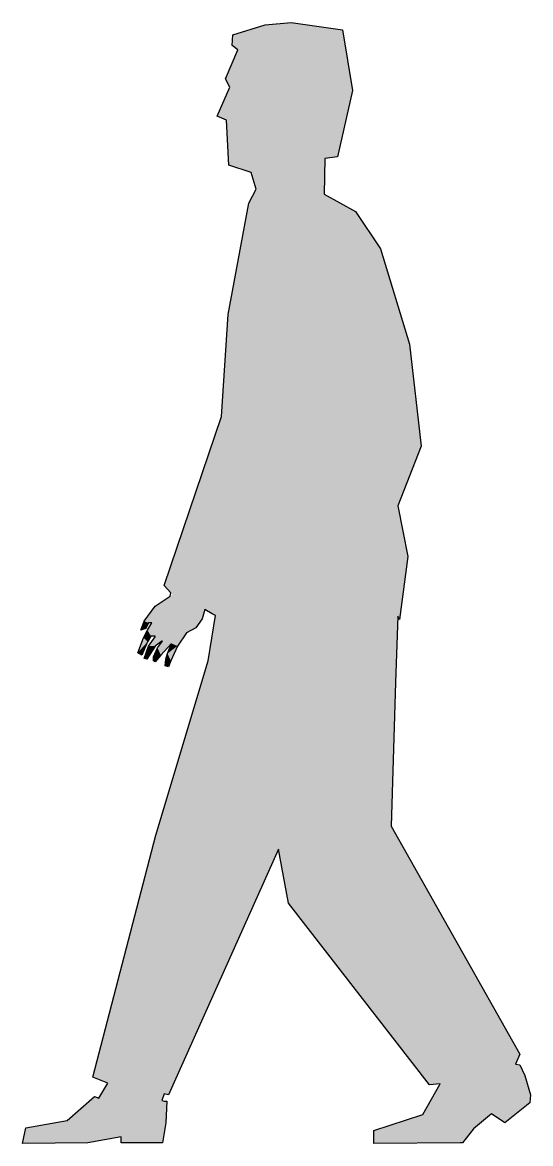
# Model space of a CAD drawing. Extents: x 3377 to 4111, y -2073 to -454.
import ezdxf

# ---------------------------------------------------------------- set-up
doc = ezdxf.new("R2010")
doc.units = 0
doc.layers.get('0').update_dxf_attribs({"linetype": 'CONTINUOUS'})

# ---------------------------------------------------------------- blocks, each defined once
blk = doc.blocks.new('*U0')
at = {"linetype": 'CONTINUOUS'}
for points in [[(3728.1, -457.1), (3681.4, -471.5), (3839.4, -464.3)], [(3839.4, -464.3), (3681.4, -471.5), (3853.8, -551.7)], [(3765.2, -453.5), (3728.1, -457.1), (3839.4, -464.3)], [(3681.4, -471.5), (3680.2, -487.1), (3853.8, -551.7)], [(3688.6, -493.1), (3670.6, -535), (3853.8, -551.7)], [(3680.2, -487.1), (3688.6, -493.1), (3853.8, -551.7)], [(3676.6, -546.9), (3658.6, -588.9), (3853.8, -551.7)], [(3670.6, -535), (3676.6, -546.9), (3853.8, -551.7)], [(3853.8, -551.7), (3658.6, -588.9), (3832.3, -647.5)], [(3658.6, -588.9), (3671.8, -594.9), (3832.3, -647.5)], [(3671.8, -594.9), (3675.4, -659.5), (3832.3, -647.5)], [(3832.3, -647.5), (3675.4, -659.5), (3814.3, -649.9)], [(3814.3, -649.9), (3675.4, -659.5), (3813.1, -701.4)], [(3675.4, -659.5), (3707.7, -670.3), (3813.1, -701.4)], [(3707.7, -670.3), (3714.9, -694.2), (3813.1, -701.4)], [(3714.9, -694.2), (3704.1, -714.6), (3813.1, -701.4)], [(3813.1, -701.4), (3704.1, -714.6), (3858.6, -726.6)], [(3704.1, -714.6), (3674.2, -875.1), (3858.6, -726.6)], [(3858.6, -726.6), (3674.2, -875.1), (3894.5, -780.5)], [(3894.5, -780.5), (3674.2, -875.1), (3936.4, -918.2)], [(3674.2, -875.1), (3664.6, -1022.4), (3936.4, -918.2)], [(3936.4, -918.2), (3664.6, -1022.4), (3953.2, -1065.5)], [(3664.6, -1022.4), (3582, -1266.7), (3953.2, -1065.5)], [(3953.2, -1065.5), (3582, -1266.7), (3919.7, -1151.7)], [(3919.7, -1151.7), (3582, -1266.7), (3934.1, -1224.8)], [(3934.1, -1224.8), (3582, -1266.7), (3919.7, -1311)], [(3934.1, -1224.8), (3919.7, -1311), (3922.1, -1315.8)], [(3582, -1266.7), (3593.8, -1280), (3919.7, -1311)], [(3583.2, -1287), (3568.8, -1296.6), (3640.7, -1301.4)], [(3593.8, -1280), (3583.2, -1287), (3919.7, -1311)], [(3583.2, -1287), (3640.7, -1301.4), (3919.7, -1311)], [(3568.8, -1296.6), (3553.2, -1318.2), (3640.7, -1301.4)], [(3640.7, -1301.4), (3553.2, -1318.2), (3637.1, -1314.6)], [(3640.7, -1301.4), (3651.4, -1307.4), (3919.7, -1311)], [(3656.2, -1309.8), (3645.4, -1375.6), (3919.7, -1311)], [(3919.7, -1311), (3645.4, -1375.6), (3916.1, -1406.8)], [(3651.4, -1307.4), (3656.2, -1309.8), (3919.7, -1311)], [(3553.2, -1318.2), (3548.4, -1331.3), (3559.2, -1320.6)], [(3559.2, -1320.6), (3548.4, -1331.3), (3555.6, -1328.9)], [(3637.1, -1314.6), (3553.2, -1318.2), (3559.2, -1320.6)], [(3564, -1320.6), (3558, -1331.3), (3627.5, -1327.7)], [(3637.1, -1314.6), (3559.2, -1320.6), (3564, -1320.6)], [(3637.1, -1314.6), (3564, -1320.6), (3627.5, -1327.7)], [(3552, -1342.1), (3543.7, -1363.7), (3558, -1348.1)], [(3558, -1331.3), (3552, -1342.1), (3562.8, -1339.7)], [(3562.8, -1339.7), (3552, -1342.1), (3558, -1348.1)], [(3627.5, -1327.7), (3558, -1331.3), (3614.3, -1334.9)], [(3558, -1331.3), (3562.8, -1339.7), (3614.3, -1334.9)], [(3569.7, -1339.7), (3559.2, -1354.1), (3581.1, -1344.9)], [(3614.3, -1334.9), (3562.8, -1339.7), (3569.7, -1339.7)], [(3614.3, -1334.9), (3569.7, -1339.7), (3581.1, -1344.9)], [(3614.3, -1334.9), (3581.1, -1344.9), (3592.8, -1350.5)], [(3614.3, -1334.9), (3592.8, -1350.5), (3601.1, -1354.1)], [(3558, -1348.1), (3543.7, -1363.7), (3549.6, -1367.3)], [(3568.8, -1354.1), (3553.2, -1372.1), (3556.8, -1373.3)], [(3559.2, -1354.1), (3553.2, -1372.1), (3568.8, -1354.1)], [(3581.1, -1344.9), (3559.2, -1354.1), (3568.8, -1354.1)], [(3572.4, -1356.5), (3566.4, -1369.7), (3577.2, -1367.3)], [(3581.1, -1344.9), (3572.4, -1356.5), (3592.8, -1350.5)], [(3592.8, -1350.5), (3572.4, -1356.5), (3577.2, -1367.3)], [(3592.8, -1350.5), (3586.8, -1364.9), (3601.1, -1354.1)], [(3601.1, -1354.1), (3586.8, -1364.9), (3591.6, -1375.6)], [(3577.2, -1367.3), (3566.4, -1369.7), (3568.8, -1376.8)], [(3566.4, -1369.7), (3566.4, -1375.6), (3568.8, -1376.8)], [(3645.4, -1375.6), (3570, -1627.1), (3916.1, -1406.8)], [(3584.4, -1373.3), (3583.2, -1382.8), (3591.6, -1375.6)], [(3591.6, -1375.6), (3583.2, -1382.8), (3588, -1384)], [(3586.8, -1364.9), (3584.4, -1373.3), (3591.6, -1375.6)], [(3916.1, -1406.8), (3570, -1627.1), (3910.1, -1614)], [(3910.1, -1614), (3570, -1627.1), (3747.2, -1647.5)], [(3910.1, -1614), (3747.2, -1647.5), (4095.7, -1943.3)], [(3570, -1627.1), (3479, -1976.8), (3747.2, -1647.5)], [(3747.2, -1647.5), (3479, -1976.8), (3588, -2002)], [(3747.2, -1647.5), (3761.6, -1725.3), (4095.7, -1943.3)], [(3761.6, -1725.3), (3965.2, -1987.6), (4095.7, -1943.3)], [(4095.7, -1943.3), (3965.2, -1987.6), (4089.7, -1957.7)], [(4089.7, -1957.7), (3965.2, -1987.6), (4095.7, -1958.8)], [(4095.7, -1958.8), (3965.2, -1987.6), (3980.8, -1986.4)], [(4095.7, -1958.8), (3980.8, -1986.4), (4102.9, -1974.4)], [(4102.9, -1974.4), (3980.8, -1986.4), (4111.3, -2002)], [(3479, -1976.8), (3500.5, -1985.2), (3582, -2000.8)], [(3479, -1976.8), (3582, -2000.8), (3588, -2002)], [(3500.5, -1985.2), (3487.4, -2006.8), (3582, -2000.8)], [(3980.8, -1986.4), (3955.6, -2030.7), (4111.3, -2002)], [(3481.4, -2004.4), (3441.9, -2039.1), (3487.4, -2006.8)], [(3487.4, -2006.8), (3441.9, -2039.1), (3578.4, -2010.3)], [(3582, -2000.8), (3487.4, -2006.8), (3578.4, -2010.3)], [(4111.3, -2002), (3955.6, -2030.7), (4055, -2029.5)], [(4111.3, -2002), (4055, -2029.5), (4110.1, -2013.9)], [(3578.4, -2010.3), (3441.9, -2039.1), (3585.5, -2012.7)], [(3585.5, -2012.7), (3441.9, -2039.1), (3584.4, -2042.7)], [(4110.1, -2013.9), (4055, -2029.5), (4074.2, -2042.7)], [(3441.9, -2039.1), (3382, -2049.9), (3584.4, -2042.7)], [(3955.6, -2030.7), (3885, -2053.5), (4028.7, -2051.1)], [(4055, -2029.5), (3955.6, -2030.7), (4028.7, -2051.1)], [(3382, -2049.9), (3377.2, -2072.6), (3519.7, -2063)], [(3584.4, -2042.7), (3382, -2049.9), (3519.7, -2063)], [(3584.4, -2042.7), (3519.7, -2063), (3579.6, -2071.4)], [(4028.7, -2051.1), (3885, -2053.5), (4013.1, -2071.4)], [(3885, -2053.5), (3885, -2072.6), (4013.1, -2071.4)], [(3519.7, -2063), (3377.2, -2072.6), (3471.8, -2071.4)], [(3519.7, -2063), (3519.7, -2071.4), (3579.6, -2071.4)]]:
    blk.add_solid(points, dxfattribs=at)

msp = doc.modelspace()

# ---------------------------------------------------------------- linework, layer by layer
at = {"color": 0}
for points in [[(3765.2, -453.5), (3839.4, -464.3), (3853.8, -551.7), (3832.3, -647.5), (3814.3, -649.9), (3813.1, -701.4), (3858.6, -726.6), (3894.5, -780.5), (3936.4, -918.2), (3953.2, -1065.5), (3919.7, -1151.7), (3934.1, -1224.8), (3922.1, -1315.8), (3919.7, -1311), (3916.1, -1406.8), (3910.1, -1614), (4095.7, -1943.3), (4089.7, -1957.7), (4095.7, -1958.8), (4102.9, -1974.4), (4111.3, -2002), (4110.1, -2013.9), (4074.2, -2042.7), (4055, -2029.5), (4028.7, -2051.1), (4013.1, -2071.4), (4009.5, -2071.4), (3885, -2072.6), (3885, -2053.5), (3955.6, -2030.7), (3980.8, -1986.4), (3965.2, -1987.6), (3761.6, -1725.3), (3747.2, -1647.5), (3588, -2002), (3582, -2000.8), (3578.4, -2010.3), (3582, -2011.5), (3585.6, -2011.5), (3584.4, -2042.7), (3579.6, -2071.4), (3519.7, -2071.4), (3519.7, -2063), (3471.8, -2071.4), (3377.2, -2072.6), (3382, -2049.9), (3441.9, -2039.1), (3481.4, -2004.4), (3487.4, -2006.8), (3500.5, -1985.2), (3479, -1976.8), (3570, -1627.1), (3645.4, -1375.6), (3656.2, -1309.8), (3651.4, -1307.4), (3640.7, -1301.4), (3637.1, -1314.6), (3627.5, -1327.7), (3614.3, -1334.9), (3601.1, -1354.1), (3591.6, -1375.6), (3588, -1384), (3583.2, -1382.8), (3584.4, -1373.3), (3586.8, -1364.9), (3592.8, -1350.5), (3577.2, -1367.3), (3568.8, -1376.8), (3566.4, -1375.6), (3566.4, -1369.7), (3572.4, -1356.5), (3579.6, -1346.9), (3578.4, -1346.9), (3568.8, -1354.1), (3556.8, -1373.3), (3553.2, -1372.1), (3559.2, -1354.1), (3568.8, -1340.9), (3568.8, -1339.7), (3562.8, -1339.7), (3558, -1348.1), (3549.6, -1367.3), (3543.7, -1363.7), (3552, -1342.1), (3558, -1331.3), (3564, -1320.6), (3559.2, -1320.6), (3555.6, -1328.9), (3548.4, -1331.3), (3553.2, -1318.2), (3568.8, -1296.6), (3583.2, -1287), (3590.4, -1282.2), (3591.6, -1277.4), (3582, -1266.7), (3664.6, -1022.4), (3674.2, -875.1), (3704.1, -714.6), (3714.9, -694.2), (3707.7, -670.3), (3675.4, -659.5), (3671.8, -594.9), (3658.6, -588.9), (3676.6, -546.9), (3670.6, -535), (3688.6, -493.1), (3680.2, -487.1), (3681.4, -471.5), (3728.1, -457.1), (3765.2, -453.5)], [(3765.2, -453.5), (3839.4, -464.3), (3853.8, -551.7), (3832.3, -647.5), (3814.3, -649.9), (3813.1, -701.4), (3858.6, -726.6), (3894.5, -780.5), (3936.4, -918.2), (3953.2, -1065.5), (3919.7, -1151.7), (3934.1, -1224.8), (3922.1, -1315.8), (3919.7, -1311), (3916.1, -1406.8), (3910.1, -1614), (4095.7, -1943.3), (4089.7, -1957.7), (4095.7, -1958.8), (4102.9, -1974.4), (4111.3, -2002), (4110.1, -2013.9), (4074.2, -2042.7), (4055, -2029.5), (4028.7, -2051.1), (4013.1, -2071.4), (4009.5, -2071.4), (3885, -2072.6), (3885, -2053.5), (3955.6, -2030.7), (3980.8, -1986.4), (3965.2, -1987.6), (3761.6, -1725.3), (3747.2, -1647.5), (3588, -2002), (3582, -2000.8), (3578.4, -2010.3), (3582, -2011.5), (3585.6, -2011.5), (3584.4, -2042.7), (3579.6, -2071.4), (3519.7, -2071.4), (3519.7, -2063), (3471.8, -2071.4), (3377.2, -2072.6), (3382, -2049.9), (3441.9, -2039.1), (3481.4, -2004.4), (3487.4, -2006.8), (3500.5, -1985.2), (3479, -1976.8), (3570, -1627.1), (3645.4, -1375.6), (3656.2, -1309.8), (3651.4, -1307.4), (3640.7, -1301.4), (3637.1, -1314.6), (3627.5, -1327.7), (3614.3, -1334.9), (3601.1, -1354.1), (3591.6, -1375.6), (3588, -1384), (3583.2, -1382.8), (3584.4, -1373.3), (3586.8, -1364.9), (3592.8, -1350.5), (3577.2, -1367.3), (3568.8, -1376.8), (3566.4, -1375.6), (3566.4, -1369.7), (3572.4, -1356.5), (3579.6, -1346.9), (3578.4, -1346.9), (3568.8, -1354.1), (3556.8, -1373.3), (3553.2, -1372.1), (3559.2, -1354.1), (3568.8, -1340.9), (3568.8, -1339.7), (3562.8, -1339.7), (3558, -1348.1), (3549.6, -1367.3), (3543.7, -1363.7), (3552, -1342.1), (3558, -1331.3), (3564, -1320.6), (3559.2, -1320.6), (3555.6, -1328.9), (3548.4, -1331.3), (3553.2, -1318.2), (3568.8, -1296.6), (3583.2, -1287), (3590.4, -1282.2), (3591.6, -1277.4), (3582, -1266.7), (3664.6, -1022.4), (3674.2, -875.1), (3704.1, -714.6), (3714.9, -694.2), (3707.7, -670.3), (3675.4, -659.5), (3671.8, -594.9), (3658.6, -588.9), (3676.6, -546.9), (3670.6, -535), (3688.6, -493.1), (3680.2, -487.1), (3681.4, -471.5), (3728.1, -457.1), (3765.2, -453.5), (3765.2, -453.5)]]:
    msp.add_lwpolyline(points, dxfattribs=at)

# ---------------------------------------------------------------- block references
at = {"color": 0, "linetype": 'CONTINUOUS'}
msp.add_blockref('*U0', (0, 0), dxfattribs=at)

doc.saveas('drawing.dxf')
